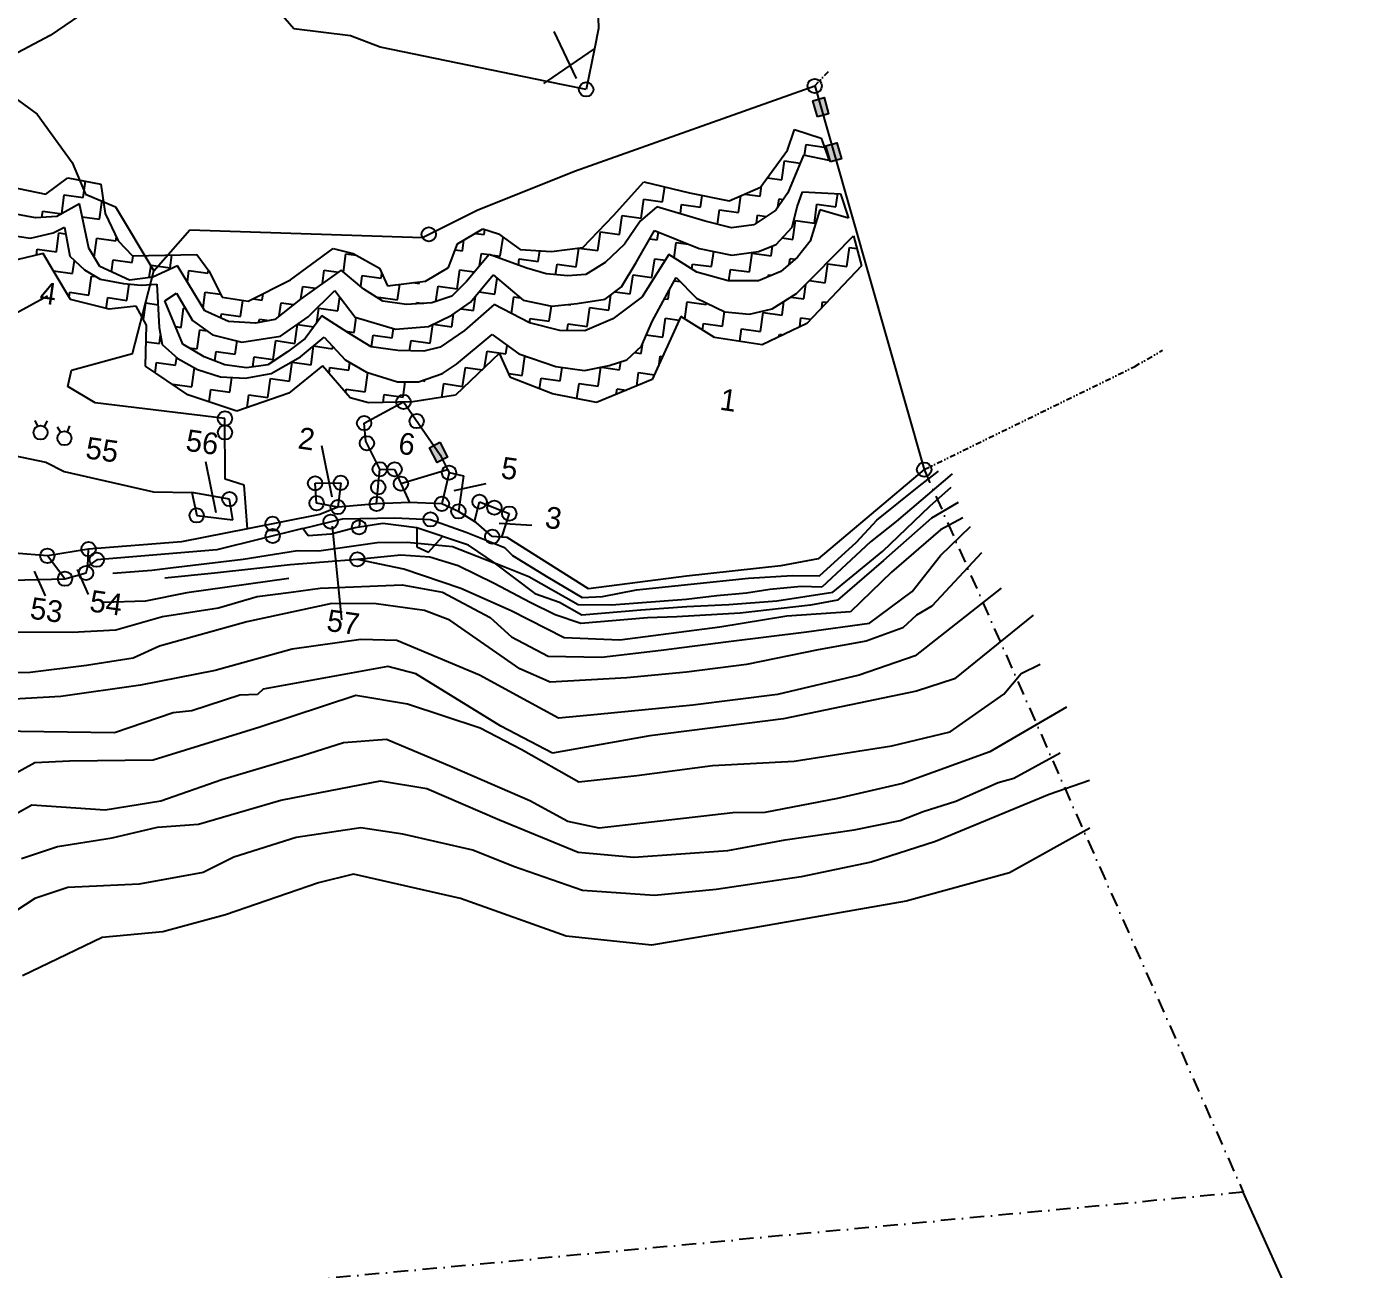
# Model space of a CAD drawing. Header units: metres. Extents: x 312279 to 315010, y 1911196 to 1914768.
# Drawn here: x 313641 to 314820, y 1912520 to 1913615 of the extents above; entities that cross this region are included whole.
import ezdxf

# ---------------------------------------------------------------- set-up
doc = ezdxf.new("R2010")
doc.units = ezdxf.units.M
doc.linetypes.add('DASHDOT', pattern=[25.4, 12.7, -6.35, 0, -6.35])
doc.linetypes.add('DIVIDE', pattern=[1.25, 0.5, -0.25, 0, -0.25, 0, -0.25])
for name, color, linetype in [('LINE_WATER', 4, 'Continuous'), ('OFF', 1, 'Continuous'), ('POLY_HATCH', 12, 'Continuous'), ('POLY_PARCEL', 6, 'Continuous'), ('POLY_WATER', 4, 'Continuous'), ('TEXT_PARCEL', 7, 'Continuous'), ('V_BOUND_LINE', 7, 'Continuous'), ('V_BOUND_STREAM_LINE', 7, 'DASHDOT'), ('V_DIVIDE_LINE', 7, 'DIVIDE')]:
    doc.layers.add(name, color=color, linetype=linetype)
doc.styles.add('TEXT_MAP', font='')
doc.styles.get('TEXT_MAP').set_extended_font_data('Kruti Dev 050')
doc.dimstyles.get("Standard").update_dxf_attribs({"dimtxt": 0.18, "dimasz": 0.18, "dimexe": 0.18, "dimexo": 0.0625, "dimgap": 0.09, "dimtad": 0, "dimtih": 1, "dimtoh": 1, "dimdec": 4, "dimzin": 0, "dimdsep": 46, "dimtxsty": 'Standard', "dimcen": 0.09, "dimadec": 0, "dimazin": 0, "dimtfac": 1, "dimtdec": 4, "dimtofl": 0, "dimtmove": 0, "dimatfit": 3, "dimfxl": 1, "dimtolj": 1, "dimtzin": 0, "dimarcsym": 0})

msp = doc.modelspace()

# ---------------------------------------------------------------- hatches: boundary and pattern name
for points in [[(314344.1, 1913552.5), (314334.2, 1913549.7), (314338.3, 1913535.5), (314348.1, 1913538.3)], [(314355.4, 1913512.8), (314345.6, 1913510), (314349.6, 1913495.8), (314359.5, 1913498.6)], [(314003.1, 1913230.9), (314012.2, 1913235.7), (314005.3, 1913248.8), (313996.2, 1913244)]]:
    msp.add_hatch(color=256).paths.add_polyline_path(points)

# ---------------------------------------------------------------- linework, layer by layer
for points in [[(314338.3, 1913535.5), (314334.2, 1913549.7), (314344.1, 1913552.5), (314348.1, 1913538.3)], [(314349.6, 1913495.8), (314345.6, 1913510), (314355.4, 1913512.8), (314359.5, 1913498.6)], [(314005.3, 1913248.8), (314012.2, 1913235.7), (314003.1, 1913230.9), (313996.2, 1913244)]]:
    msp.add_lwpolyline(points, close=True)
for points in [[(313648.5, 1913268.1), (313650.9, 1913263)], [(313659.4, 1913267.6), (313656.6, 1913262.7)], [(313679, 1913263.4), (313676.8, 1913258.1)], [(313668.1, 1913262.5), (313671.2, 1913257.7)]]:
    msp.add_lwpolyline(points)
for centre, radius in [((314134.4, 1913559.7), 6.33), ((314335.8, 1913562.8), 6.33), ((313995.7, 1913432.1), 6.33), ((313973.4, 1913284.4), 6.33), ((313816, 1913269.8), 6.33), ((313653.5, 1913257.4), 6.2), ((313816.1, 1913257.5), 6.33), ((313938.7, 1913265.7), 6.33), ((313985, 1913267.5), 6.33), ((313674.5, 1913252.4), 6.2), ((313941.1, 1913248), 6.33), ((313952.5, 1913225.1), 6.33), ((313965.5, 1913225), 6.33), ((314013.5, 1913222.1), 6.33), ((314432.3, 1913224.8), 6.33), ((313895.5, 1913212.7), 6.33), ((313918.1, 1913213.1), 6.33), ((313951.1, 1913209.2), 6.33), ((313971.1, 1913212.4), 6.33), ((313820, 1913198.8), 6.33), ((313896.8, 1913195.2), 6.33), ((313915.5, 1913191.7), 6.33), ((313949.7, 1913194.5), 6.33), ((314007.2, 1913194.6), 6.33), ((314021.8, 1913187.9), 6.33), ((314040.4, 1913196.5), 6.33), ((314053.5, 1913191.2), 6.33), ((314066.6, 1913186), 6.33), ((313791.1, 1913184.4), 6.33), ((313858, 1913177), 6.33), ((313909.1, 1913178.9), 6.33), ((313934.2, 1913173.9), 6.33), ((313997.2, 1913180.9), 6.33), ((313858.1, 1913166.3), 6.33), ((314051.6, 1913165.7), 6.33), ((313695.8, 1913154.7), 6.33), ((313659.5, 1913148.8), 6.33), ((313703, 1913145.3), 6.33), ((313932.8, 1913145.7), 6.33), ((313675, 1913128.6), 6.33), ((313693.6, 1913133.7), 6.33)]:
    msp.add_circle(centre, radius)
at = {"layer": 'LINE_WATER'}
for p, q in [((314457.1, 1913221.1), (314407.7, 1913179)), ((314428, 1913210.2), (314445, 1913223.5)), ((314390.6, 1913180.2), (314428, 1913210.2)), ((314437.4, 1913192.5), (314456, 1913209.3)), ((314395.9, 1913153), (314437.4, 1913192.5)), ((314462.3, 1913195.8), (314438.9, 1913182)), ((313884.8, 1913172.9), (313919.7, 1913181.5)), ((313919.7, 1913181.5), (313965.8, 1913182.2)), ((313965.8, 1913182.2), (313997.2, 1913180.9)), ((313997.2, 1913180.9), (314028.7, 1913169.6)), ((314372.7, 1913160.8), (314390.6, 1913180.2)), ((314438.9, 1913182), (314396.4, 1913144.8)), ((314466.3, 1913182.4), (314446.8, 1913171.6)), ((313884.8, 1913172.9), (313808.8, 1913154.2)), ((313930.9, 1913173.4), (313909.5, 1913167.8)), ((313955.3, 1913177.2), (313930.9, 1913173.4)), ((313985.2, 1913173.4), (313955.3, 1913177.2)), ((314030.7, 1913158.1), (313985.2, 1913173.4)), ((313985.2, 1913173.4), (313985.2, 1913156.6)), ((314028.7, 1913169.6), (314062.5, 1913156.2)), ((314407.7, 1913179), (314384.9, 1913161.1)), ((314446.8, 1913171.6), (314403.6, 1913134.4)), ((314446.8, 1913149), (314473, 1913174.5)), ((313909.5, 1913167.8), (313889.5, 1913166.4)), ((313898.9, 1913153.1), (313950.3, 1913160.6)), ((313950.3, 1913160.6), (313976.5, 1913160.8)), ((313976.5, 1913160.8), (314016.5, 1913156.9)), ((313985.2, 1913156.6), (313995.4, 1913152)), ((313995.4, 1913152), (314007.9, 1913165.7)), ((314016.5, 1913156.9), (314053.3, 1913142.7)), ((314054.4, 1913141.9), (314030.7, 1913158.1)), ((314340, 1913131.2), (314372.7, 1913160.8)), ((314384.9, 1913161.1), (314342.1, 1913121.3)), ((313703, 1913145.3), (313695.3, 1913139.6)), ((313763.1, 1913150.4), (313703, 1913145.3)), ((313808.8, 1913154.2), (313763.1, 1913150.4)), ((313768, 1913138.3), (313832.1, 1913145.8)), ((313832.1, 1913145.8), (313880.1, 1913153.4)), ((313932.8, 1913145.7), (313873.5, 1913140.9)), ((313880.1, 1913153.4), (313898.9, 1913153.1)), ((313970.9, 1913149.5), (313932.8, 1913145.7)), ((313973.7, 1913136.9), (313932.8, 1913145.7)), ((313996.7, 1913147.6), (313970.9, 1913149.5)), ((314021.7, 1913140.1), (313996.7, 1913147.6)), ((314062.5, 1913156.2), (314069.5, 1913149.1)), ((314069.5, 1913149.1), (314100.6, 1913130.1)), ((314351.8, 1913116.8), (314395.9, 1913153)), ((314396.4, 1913144.8), (314355.8, 1913109.6)), ((314421.6, 1913117.3), (314446.8, 1913149)), ((314482.7, 1913151.4), (314439.1, 1913104.4)), ((313717.3, 1913133.4), (313751.6, 1913136.1)), ((313751.6, 1913136.1), (313768, 1913138.3)), ((313806.8, 1913133.4), (313763, 1913129)), ((313873.5, 1913140.9), (313806.8, 1913133.4)), ((314024, 1913119.9), (313973.7, 1913136.9)), ((314053.2, 1913124.4), (314021.7, 1913140.1)), ((314053.3, 1913142.7), (314089.1, 1913115.7)), ((314083.8, 1913130.4), (314054.4, 1913141.9)), ((314403.6, 1913134.4), (314367.5, 1913099.3)), ((313872.2, 1913128.9), (313782.3, 1913116.3)), ((313899.9, 1913120.4), (313929.2, 1913121.5)), ((313929.2, 1913121.5), (313972.3, 1913123.1)), ((313972.3, 1913123.1), (314007.9, 1913116.7)), ((314084.9, 1913107.8), (314053.2, 1913124.4)), ((314127.4, 1913105.6), (314083.8, 1913130.4)), ((314100.6, 1913130.1), (314130.9, 1913112.1)), ((314178.8, 1913118.7), (314226.6, 1913123.8)), ((314226.6, 1913123.8), (314277.4, 1913129.1)), ((314277.4, 1913129.1), (314315.9, 1913131.4)), ((314323.8, 1913121.9), (314296.2, 1913119.1)), ((314315.9, 1913131.4), (314340, 1913131.2)), ((314342.1, 1913121.3), (314323.8, 1913121.9)), ((313782.3, 1913116.3), (313746.1, 1913108.8)), ((313810.3, 1913102.9), (313844.5, 1913113)), ((313844.5, 1913113), (313874.5, 1913116.9)), ((313874.5, 1913116.9), (313899.9, 1913120.4)), ((314007.9, 1913116.7), (314049.8, 1913094.5)), ((314068.4, 1913100.2), (314024, 1913119.9)), ((314089.1, 1913115.7), (314111, 1913108.1)), ((314130.9, 1913112.1), (314148.7, 1913113)), ((314148.7, 1913113), (314178.8, 1913118.7)), ((314222.5, 1913110.2), (314156.7, 1913105.2)), ((314249.6, 1913113.4), (314222.5, 1913110.2)), ((314275.7, 1913115.8), (314249.6, 1913113.4)), ((314296.2, 1913119.1), (314275.7, 1913115.8)), ((314302.5, 1913109.1), (314351.8, 1913116.8)), ((314355.8, 1913109.6), (314332, 1913105.2)), ((314384.1, 1913089.6), (314421.6, 1913117.3)), ((314500.3, 1913120.3), (314424.5, 1913060.8)), ((313746.1, 1913108.8), (313708.8, 1913107.6)), ((313761.1, 1913095.4), (313810.3, 1913102.9)), ((313910.2, 1913106.8), (313835.3, 1913090.6)), ((313949.3, 1913106.5), (313910.2, 1913106.8)), ((313991.8, 1913100.6), (313949.3, 1913106.5)), ((314014.1, 1913092), (313991.8, 1913100.6)), ((314114.9, 1913076.4), (314068.4, 1913100.2)), ((314107.2, 1913096.9), (314084.9, 1913107.8)), ((314111, 1913108.1), (314130.7, 1913096.9)), ((314156.7, 1913105.2), (314127.4, 1913105.6)), ((314130.7, 1913096.9), (314182.7, 1913101.1)), ((314182.7, 1913101.1), (314223.1, 1913104.1)), ((314270.2, 1913098.3), (314214.2, 1913095)), ((314223.1, 1913104.1), (314260.2, 1913106)), ((314260.2, 1913106), (314302.5, 1913109.1)), ((314332, 1913105.2), (314270.2, 1913098.3)), ((314367.5, 1913099.3), (314311.2, 1913095.7)), ((314439.1, 1913104.4), (314425.6, 1913096.5)), ((313719.7, 1913083.7), (313761.1, 1913095.4)), ((313835.3, 1913090.6), (313758.2, 1913069.1)), ((314075.9, 1913049.2), (314014.1, 1913092)), ((314049.8, 1913094.5), (314068.5, 1913077.5)), ((314129.6, 1913089.2), (314107.2, 1913096.9)), ((314188.4, 1913094.3), (314129.6, 1913089.2)), ((314252.1, 1913085.8), (314164.1, 1913074.4)), ((314214.2, 1913095), (314188.4, 1913094.3)), ((314311.2, 1913095.7), (314252.1, 1913085.8)), ((314328.7, 1913081.8), (314384.1, 1913089.6)), ((314425.6, 1913096.5), (314413.6, 1913085.4)), ((314528.4, 1913096.4), (314459, 1913040.5)), ((313612.6, 1913081.8), (313681.3, 1913081.4)), ((313681.3, 1913081.4), (313719.7, 1913083.7)), ((313935.9, 1913075.1), (313875.4, 1913066.6)), ((313967.5, 1913074.3), (313935.9, 1913075.1)), ((314040.5, 1913043.6), (313967.5, 1913074.3)), ((314068.5, 1913077.5), (314101, 1913060.5)), ((314164.1, 1913074.4), (314114.9, 1913076.4)), ((314259.8, 1913073.3), (314328.7, 1913081.8)), ((314413.6, 1913085.4), (314381.3, 1913073.5)), ((313758.2, 1913069.1), (313735, 1913058.7)), ((313875.4, 1913066.6), (313807.3, 1913047.8)), ((314147.8, 1913059.4), (314200.4, 1913065.8)), ((314200.4, 1913065.8), (314259.8, 1913073.3)), ((314339, 1913066), (314275.8, 1913052.9)), ((314381.3, 1913073.5), (314339, 1913066)), ((313694, 1913052.2), (313644.2, 1913046.1)), ((313735, 1913058.7), (313694, 1913052.2)), ((313959.7, 1913051.2), (313849.8, 1913031.2)), ((313984.3, 1913044.7), (313959.7, 1913051.2)), ((314101, 1913060.5), (314147.8, 1913059.4)), ((314275.8, 1913052.9), (314222.7, 1913046.4)), ((314424.5, 1913060.8), (314374.9, 1913043.6)), ((314517.8, 1913045), (314534.5, 1913053.4)), ((313644.2, 1913046.1), (313615, 1913045.6)), ((313807.3, 1913047.8), (313741.7, 1913034.9)), ((314059.1, 1912998.6), (313984.3, 1913044.7)), ((314083, 1913020.5), (314040.5, 1913043.6)), ((314102.8, 1913037.6), (314075.9, 1913049.2)), ((314170.3, 1913041.2), (314102.8, 1913037.6)), ((314222.7, 1913046.4), (314170.3, 1913041.2)), ((314374.9, 1913043.6), (314303.1, 1913026.5)), ((314459, 1913040.5), (314425.5, 1913029.5)), ((314502.6, 1913026.9), (314517.8, 1913045)), ((313741.7, 1913034.9), (313671.4, 1913024.8)), ((313849.8, 1913031.2), (313844.6, 1913026.5)), ((314425.5, 1913029.5), (314308.3, 1913005.2)), ((314455.3, 1912993.8), (314502.6, 1913026.9)), ((313671.4, 1913024.8), (313596.4, 1913020.5)), ((313829, 1913026.1), (313786.7, 1913012.2)), ((313844.6, 1913026.5), (313829, 1913026.1)), ((313846.8, 1912998.1), (313931.5, 1913025.9)), ((313931.5, 1913025.9), (313977, 1913018.3)), ((313977, 1913018.3), (314041, 1912997.1)), ((314109.9, 1913005.7), (314083, 1913020.5)), ((314228.4, 1913017.1), (314144.4, 1913009)), ((314303.1, 1913026.5), (314228.4, 1913017.1)), ((314557.7, 1913015.5), (314490.1, 1912976)), ((313770.5, 1913010.5), (313718.6, 1912992.8)), ((313786.7, 1913012.2), (313770.5, 1913010.5)), ((314144.4, 1913009), (314109.9, 1913005.7)), ((314308.3, 1913005.2), (314190.5, 1912990.1)), ((313718.6, 1912992.8), (313614.6, 1912994.3)), ((313752.8, 1912969.1), (313846.8, 1912998.1)), ((314041, 1912997.1), (314077.2, 1912978.5)), ((314104.6, 1912974.8), (314059.1, 1912998.6)), ((314403.7, 1912981.3), (314455.3, 1912993.8)), ((313920.5, 1912984), (313884.3, 1912972.7)), ((313958.4, 1912987), (313920.5, 1912984)), ((314016.2, 1912962.5), (313958.4, 1912987)), ((314190.5, 1912990.1), (314104.6, 1912974.8)), ((314317.6, 1912968), (314403.7, 1912981.3)), ((313648.4, 1912966.7), (313679, 1912968.3)), ((313679, 1912968.3), (313752.8, 1912969.1)), ((313884.3, 1912972.7), (313813.4, 1912951.5)), ((314077.2, 1912978.5), (314127.8, 1912949.7)), ((314245.7, 1912964), (314317.6, 1912968)), ((314490.1, 1912976), (314413.2, 1912948.2)), ((314511.2, 1912953), (314552.2, 1912975.1)), ((313620.7, 1912951.3), (313648.4, 1912966.7)), ((314084.8, 1912933), (314016.2, 1912962.5)), ((314178.9, 1912955.1), (314245.7, 1912964)), ((313813.4, 1912951.5), (313759.4, 1912932.6)), ((313900, 1912940.2), (313953.2, 1912950.6)), ((313953.2, 1912950.6), (313994, 1912943.7)), ((314127.8, 1912949.7), (314178.9, 1912955.1)), ((314413.2, 1912948.2), (314355.8, 1912935.1)), ((314460.1, 1912932.6), (314497.5, 1912949)), ((314497.5, 1912949), (314511.2, 1912953)), ((314578.1, 1912950.7), (314542.5, 1912938.6)), ((313759.4, 1912932.6), (313710.4, 1912924.6)), ((313792.6, 1912912.5), (313865.4, 1912933.4)), ((313865.4, 1912933.4), (313900, 1912940.2)), ((313994, 1912943.7), (314058.1, 1912916.3)), ((314118.2, 1912914.7), (314084.8, 1912933)), ((314355.8, 1912935.1), (314291.8, 1912922.5)), ((314542.5, 1912938.6), (314442.2, 1912897)), ((313645.9, 1912929.1), (313607.3, 1912907.6)), ((313710.4, 1912924.6), (313645.9, 1912929.1)), ((314263.8, 1912922.3), (314145.8, 1912908.7)), ((314291.8, 1912922.5), (314263.8, 1912922.3)), ((314411, 1912915.7), (314431.4, 1912923.5)), ((314431.4, 1912923.5), (314460.1, 1912932.6)), ((313716.5, 1912900.3), (313756.7, 1912909.7)), ((313756.7, 1912909.7), (313792.6, 1912912.5)), ((313935.7, 1912909), (313878.9, 1912900.6)), ((313972.8, 1912903.5), (313935.7, 1912909)), ((314058.1, 1912916.3), (314127.3, 1912887.7)), ((314145.8, 1912908.7), (314118.2, 1912914.7)), ((314370.5, 1912907.3), (314411, 1912915.7)), ((313668.4, 1912892.6), (313716.5, 1912900.3)), ((313878.9, 1912900.6), (313823.8, 1912883.3)), ((314034.5, 1912889.4), (313972.8, 1912903.5)), ((314259.2, 1912889.2), (314309.8, 1912898.5)), ((314309.8, 1912898.5), (314370.5, 1912907.3)), ((313636.6, 1912882.1), (313668.4, 1912892.6)), ((314070.4, 1912875), (314034.5, 1912889.4)), ((314127.3, 1912887.7), (314176.5, 1912883.4)), ((314176.5, 1912883.4), (314259.2, 1912889.2)), ((314442.2, 1912897), (314385.6, 1912879)), ((313823.8, 1912883.3), (313796.8, 1912869.7)), ((314131.1, 1912853.8), (314070.4, 1912875)), ((314385.6, 1912879), (314323.9, 1912866)), ((313796.8, 1912869.7), (313740.3, 1912859.4)), ((314323.9, 1912866), (314249.1, 1912854.9)), ((313677.6, 1912856.5), (313648.4, 1912847)), ((313740.3, 1912859.4), (313677.6, 1912856.5)), ((314194.7, 1912849.4), (314131.1, 1912853.8)), ((314249.1, 1912854.9), (314194.7, 1912849.4)), ((313648.4, 1912847), (313586.1, 1912806))]:
    msp.add_line(p, q, dxfattribs=at)
at = {"layer": 'OFF'}
msp.add_line((314820.2, 1912351.8), (314713.6, 1912588.1), dxfattribs=at)
at = {"layer": 'POLY_HATCH'}
for p, q in [((314311.9, 1913506.3), (314318, 1913524.3)), ((314318, 1913524.3), (314341.5, 1913516.8)), ((314341.5, 1913516.8), (314348.5, 1913497.2)), ((314288.1, 1913473.6), (314311.9, 1913506.3)), ((314326, 1913501.8), (314312.1, 1913468.6)), ((314348.5, 1913497.2), (314326, 1913501.8)), ((313658.2, 1913467.6), (313677.5, 1913481.9)), ((313677.5, 1913481.9), (313706.6, 1913476.4)), ((313706.6, 1913476.4), (313710.3, 1913450.5)), ((314158.4, 1913448.8), (314185.2, 1913478.3)), ((314185.2, 1913478.3), (314225.5, 1913468.7)), ((313625.6, 1913474.2), (313658.2, 1913467.6)), ((314225.5, 1913468.7), (314260.3, 1913461.5)), ((314260.3, 1913461.5), (314288.1, 1913473.6)), ((314312.1, 1913468.6), (314301.7, 1913453.5)), ((314320.4, 1913456.4), (314325, 1913469.6)), ((314325, 1913469.6), (314358.5, 1913467.8)), ((314358.5, 1913467.8), (314365.7, 1913446.3)), ((313687.7, 1913458.8), (313667.7, 1913447.8)), ((313696.1, 1913419.8), (313687.7, 1913458.8)), ((314196.8, 1913456.3), (314182.1, 1913443.6)), ((314239.4, 1913443.8), (314196.8, 1913456.3)), ((314301.7, 1913453.5), (314282.3, 1913440.5)), ((314316, 1913438.5), (314320.4, 1913456.4)), ((314340.3, 1913453.6), (314331.8, 1913426.1)), ((314365.7, 1913446.3), (314340.3, 1913453.6)), ((313649.1, 1913446.7), (313628.4, 1913450.5)), ((313667.7, 1913447.8), (313649.1, 1913446.7)), ((313710.3, 1913450.5), (313722, 1913426.2)), ((314131.4, 1913420.6), (314158.4, 1913448.8)), ((314182.1, 1913443.6), (314168.2, 1913423.4)), ((314262.6, 1913437.8), (314239.4, 1913443.8)), ((314282.3, 1913440.5), (314262.6, 1913437.8)), ((313624.7, 1913431.6), (313644.6, 1913428.8)), ((313644.6, 1913428.8), (313664.6, 1913433.4)), ((313664.6, 1913433.4), (313674.6, 1913438.4)), ((313674.6, 1913438.4), (313679.3, 1913412.9)), ((314021.1, 1913423.8), (314043.4, 1913436.8)), ((314043.4, 1913436.8), (314057, 1913432.5)), ((314057, 1913432.5), (314076.2, 1913418.7)), ((314178.6, 1913407.1), (314194.6, 1913435.3)), ((314194.6, 1913435.3), (314234, 1913419.6)), ((314301.8, 1913423), (314316, 1913438.5)), ((314335.9, 1913396), (314370, 1913430.7)), ((314370, 1913430.7), (314377.1, 1913404.4)), ((313705.8, 1913403.6), (313696.1, 1913419.8)), ((313722, 1913426.2), (313734.4, 1913413.1)), ((313873.7, 1913392), (313911.5, 1913419.6)), ((313911.5, 1913419.6), (313929.1, 1913415.1)), ((314013, 1913402.7), (314021.1, 1913423.8)), ((314076.2, 1913418.7), (314103.9, 1913416.9)), ((314103.9, 1913416.9), (314131.4, 1913420.6)), ((314168.2, 1913423.4), (314151.2, 1913407.3)), ((314234, 1913419.6), (314262.7, 1913413.7)), ((314262.7, 1913413.7), (314286.2, 1913416.9)), ((314286.2, 1913416.9), (314301.8, 1913423)), ((314331.8, 1913426.1), (314320.6, 1913412)), ((313655.9, 1913415.1), (313617.7, 1913406.1)), ((313664.7, 1913400.1), (313655.9, 1913415.1)), ((313679.3, 1913412.9), (313692.3, 1913400.9)), ((313734.4, 1913413.1), (313791.3, 1913414.2)), ((313774.2, 1913404.2), (313752.5, 1913394.3)), ((313798.2, 1913364.8), (313774.2, 1913404.2)), ((313791.3, 1913414.2), (313801.9, 1913399.8)), ((313929.1, 1913415.1), (313952.2, 1913402.3)), ((314048.8, 1913414.4), (314028.8, 1913390.4)), ((314082.1, 1913402.3), (314048.8, 1913414.4)), ((314151.2, 1913407.3), (314134, 1913396.8)), ((314165.5, 1913385.9), (314178.6, 1913407.1)), ((314207.3, 1913414.2), (314183.6, 1913376.9)), ((314231.9, 1913398.7), (314207.3, 1913414.2)), ((314320.6, 1913412), (314305.9, 1913399.3)), ((314377.1, 1913404.4), (314328.8, 1913353.5)), ((313680, 1913374.6), (313664.7, 1913400.1)), ((313692.3, 1913400.9), (313705.9, 1913392.5)), ((313731.8, 1913391.7), (313705.8, 1913403.6)), ((313705.9, 1913392.5), (313726.6, 1913388.7)), ((313752.5, 1913394.3), (313731.8, 1913391.7)), ((313801.9, 1913399.8), (313813.5, 1913376.8)), ((313918.5, 1913400.4), (313882.7, 1913375)), ((313938.3, 1913383.8), (313918.5, 1913400.4)), ((313952.2, 1913402.3), (313959.2, 1913386.8)), ((313992.7, 1913390.7), (314013, 1913402.7)), ((314032.5, 1913372.3), (314052.5, 1913396.3)), ((314052.5, 1913396.3), (314078.9, 1913374.1)), ((314099, 1913397.2), (314082.1, 1913402.3)), ((314118.1, 1913395.4), (314099, 1913397.2)), ((314134, 1913396.8), (314118.1, 1913395.4)), ((314206.2, 1913380.2), (314213.7, 1913393.9)), ((314213.7, 1913393.9), (314231.5, 1913375.7)), ((314259.5, 1913391.1), (314231.9, 1913398.7)), ((314305.9, 1913399.3), (314286.2, 1913391)), ((314319.8, 1913379.9), (314335.9, 1913396)), ((313726.6, 1913388.7), (313742.1, 1913387.4)), ((313742.1, 1913387.4), (313756.1, 1913388.2)), ((313756.1, 1913388.2), (313758.1, 1913350.1)), ((313836.5, 1913373.1), (313873.7, 1913392)), ((313889.4, 1913359.3), (313913, 1913382.7)), ((313913, 1913382.7), (313930.9, 1913359)), ((313955.2, 1913373.1), (313938.3, 1913383.8)), ((313959.2, 1913386.8), (313992.7, 1913390.7)), ((314028.8, 1913390.4), (314015.9, 1913377.5)), ((314151, 1913375), (314165.5, 1913385.9)), ((314286.2, 1913391), (314259.5, 1913391.1)), ((313714, 1913366.2), (313680, 1913374.6)), ((313763.1, 1913373.4), (313773.3, 1913380.3)), ((313778.9, 1913335.2), (313763.1, 1913373.4)), ((313773.3, 1913380.3), (313787.4, 1913356.1)), ((313813.5, 1913376.8), (313836.5, 1913373.1)), ((313882.7, 1913375), (313859.9, 1913357)), ((313976.1, 1913370.2), (313955.2, 1913373.1)), ((313998.4, 1913371.6), (313976.1, 1913370.2)), ((314015.9, 1913377.5), (313998.4, 1913371.6)), ((314016.1, 1913360.8), (314032.5, 1913372.3)), ((314053.4, 1913370.3), (314027.1, 1913347.3)), ((314084.4, 1913354), (314053.4, 1913370.3)), ((314078.9, 1913374.1), (314104, 1913368.7)), ((314104, 1913368.7), (314126.5, 1913371.1)), ((314126.5, 1913371.1), (314151, 1913375)), ((314183.6, 1913376.9), (314157.8, 1913357.5)), ((314192.6, 1913355.3), (314206.2, 1913380.2)), ((314231.5, 1913375.7), (314256.6, 1913363.8)), ((314298.4, 1913366.3), (314319.8, 1913379.9)), ((313737.7, 1913368.7), (313714, 1913366.2)), ((313746.9, 1913352), (313737.7, 1913368.7)), ((313819, 1913355.4), (313798.2, 1913364.8)), ((313859.9, 1913357), (313842.8, 1913353.9)), ((313864.9, 1913342.4), (313889.4, 1913359.3)), ((313901.5, 1913360.3), (313886.7, 1913340.3)), ((313925.2, 1913345), (313901.5, 1913360.3)), ((313930.9, 1913359), (313966.3, 1913348.4)), ((313995.3, 1913350.8), (314016.1, 1913360.8)), ((314157.8, 1913357.5), (314133.3, 1913347.1)), ((314217.7, 1913359.6), (314192.7, 1913304.3)), ((314247.4, 1913341.1), (314217.7, 1913359.6)), ((314256.6, 1913363.8), (314278.4, 1913361.7)), ((314278.4, 1913361.7), (314298.4, 1913366.3)), ((313746, 1913315.8), (313746.9, 1913352)), ((313758.1, 1913350.1), (313760.6, 1913335)), ((313787.4, 1913356.1), (313805, 1913343.5)), ((313842.8, 1913353.9), (313819, 1913355.4)), ((313966.3, 1913348.4), (313995.3, 1913350.8)), ((314027.1, 1913347.3), (314005.7, 1913332.7)), ((314111.1, 1913347.4), (314084.4, 1913354)), ((314133.3, 1913347.1), (314111.1, 1913347.4)), ((314183.1, 1913333.6), (314192.6, 1913355.3)), ((314328.8, 1913353.5), (314289.6, 1913334.8)), ((313760.6, 1913335), (313774.6, 1913322.8)), ((313797.7, 1913324.2), (313778.9, 1913335.2)), ((313805, 1913343.5), (313830.9, 1913337.1)), ((313830.9, 1913337.1), (313864.9, 1913342.4)), ((313886.7, 1913340.3), (313871.2, 1913328.6)), ((313882.6, 1913324.2), (313903.5, 1913341.6)), ((313903.5, 1913341.6), (313921.9, 1913321.5)), ((313944.8, 1913333), (313925.2, 1913345)), ((314020.2, 1913317.8), (314051.6, 1913343.8)), ((314051.6, 1913343.8), (314075, 1913326.7)), ((314170.3, 1913321.6), (314183.1, 1913333.6)), ((314289.6, 1913334.8), (314247.4, 1913341.1)), ((313774.6, 1913322.8), (313791.7, 1913313.1)), ((313816, 1913317), (313797.7, 1913324.2)), ((313871.2, 1913328.6), (313853.9, 1913317.2)), ((313856.7, 1913309.4), (313882.6, 1913324.2)), ((313968.3, 1913329.7), (313944.8, 1913333)), ((313991.3, 1913329.2), (313968.3, 1913329.7)), ((314005.7, 1913332.7), (313991.3, 1913329.2)), ((314058.1, 1913327.3), (314019.3, 1913290.3)), ((314067.7, 1913305.9), (314058.1, 1913327.3)), ((314075, 1913326.7), (314107.6, 1913315.6)), ((313783.3, 1913290.6), (313746, 1913315.8)), ((313791.7, 1913313.1), (313812, 1913306.5)), ((313835.1, 1913314.3), (313816, 1913317)), ((313853.9, 1913317.2), (313835.1, 1913314.3)), ((313902, 1913316.3), (313872.4, 1913292.1)), ((313926.4, 1913287.9), (313902, 1913316.3)), ((313921.9, 1913321.5), (313940.7, 1913310.5)), ((313940.7, 1913310.5), (313968.1, 1913302)), ((314007.9, 1913309.4), (314020.2, 1913317.8)), ((314107.6, 1913315.6), (314132.9, 1913312.1)), ((314132.9, 1913312.1), (314154.8, 1913316.4)), ((314154.8, 1913316.4), (314170.3, 1913321.6)), ((313812, 1913306.5), (313834, 1913305.3)), ((313834, 1913305.3), (313856.7, 1913309.4)), ((313968.1, 1913302), (313986.6, 1913302.2)), ((313986.6, 1913302.2), (314007.9, 1913309.4)), ((314104.8, 1913291.4), (314067.7, 1913305.9)), ((314192.7, 1913304.3), (314143.4, 1913284)), ((313826.6, 1913276.4), (313783.3, 1913290.6)), ((313872.4, 1913292.1), (313826.6, 1913276.4)), ((313942.4, 1913283.7), (313926.4, 1913287.9)), ((314019.3, 1913290.3), (313981.7, 1913284.6)), ((314143.4, 1913284), (314104.8, 1913291.4)), ((313981.7, 1913284.6), (313942.4, 1913283.7))]:
    msp.add_line(p, q, dxfattribs=at)
at = {"layer": 'POLY_HATCH', "linetype": 'Continuous'}
for p, q in [((314326.9, 1913501.6), (314328.2, 1913511.1)), ((314328.2, 1913511.1), (314344.3, 1913508.8)), ((314306.8, 1913480), (314309.1, 1913496.8)), ((314309.1, 1913496.8), (314323.1, 1913494.8)), ((313691.1, 1913464.5), (313693.2, 1913479)), ((314287.7, 1913465.7), (314289, 1913474.9)), ((314294.1, 1913481.8), (314306.8, 1913480)), ((313672.1, 1913450.2), (313674.4, 1913466.9)), ((313674.4, 1913466.9), (313691.1, 1913464.5)), ((314182.8, 1913446.4), (314185.1, 1913463.1)), ((314185.1, 1913463.1), (314201.8, 1913460.7)), ((314201.8, 1913460.7), (314203.7, 1913473.9)), ((314235.2, 1913456), (314236.7, 1913466.4)), ((314268.7, 1913451.3), (314270.7, 1913466)), ((314274.3, 1913467.6), (314287.7, 1913465.7)), ((314303.4, 1913456), (314304.4, 1913463.3)), ((314304.4, 1913463.3), (314308.1, 1913462.8)), ((314354.5, 1913456.3), (314356.2, 1913468)), ((313654.6, 1913447), (313655.4, 1913452.5)), ((313655.4, 1913452.5), (313672.1, 1913450.2)), ((313705.5, 1913445.5), (313707.8, 1913462.2)), ((313707.8, 1913462.2), (313708.6, 1913462.1)), ((314217.4, 1913450.3), (314218.5, 1913458.4)), ((314218.5, 1913458.4), (314235.2, 1913456)), ((314250.2, 1913441), (314251.9, 1913453.7)), ((314251.9, 1913453.7), (314268.7, 1913451.3)), ((314335.5, 1913441.9), (314337.8, 1913458.6)), ((314337.8, 1913458.6), (314354.5, 1913456.3)), ((313690.1, 1913447.6), (313705.5, 1913445.5)), ((314163.7, 1913432), (314166, 1913448.7)), ((314166, 1913448.7), (314182.8, 1913446.4)), ((314284.4, 1913441.9), (314285.4, 1913449)), ((314285.4, 1913449), (314293.3, 1913447.9)), ((314316.4, 1913427.6), (314318.8, 1913444.3)), ((314318.8, 1913444.3), (314335.5, 1913441.9)), ((313667.4, 1913416.7), (313669.7, 1913433.5)), ((313669.7, 1913433.5), (313675.6, 1913432.6)), ((313700.8, 1913412), (313703.1, 1913428.7)), ((313703.1, 1913428.7), (313719.8, 1913426.4)), ((313719.8, 1913426.4), (313720.3, 1913429.7)), ((314036.7, 1913432.9), (314044.4, 1913431.8)), ((314044.4, 1913431.8), (314045, 1913436.3)), ((314058.7, 1913412.7), (314061.1, 1913429.4)), ((314061.1, 1913429.4), (314061.3, 1913429.4)), ((314144.6, 1913417.7), (314147, 1913434.4)), ((314147, 1913434.4), (314163.7, 1913432)), ((314190.6, 1913428.2), (314197.1, 1913427.3)), ((314197.1, 1913427.3), (314198, 1913434)), ((314307.2, 1913428.9), (314316.4, 1913427.6)), ((313649.9, 1913413.7), (313650.6, 1913419.1)), ((313650.6, 1913419.1), (313667.4, 1913416.7)), ((314019, 1913418.3), (314025.3, 1913417.4)), ((314025.3, 1913417.4), (314026.7, 1913427)), ((314092.1, 1913408), (314093.5, 1913417.6)), ((314125.6, 1913403.3), (314127.9, 1913420)), ((314127.9, 1913420), (314144.6, 1913417.7)), ((314211.9, 1913411.3), (314213.8, 1913425)), ((314213.8, 1913425), (314224.2, 1913423.5)), ((314244.9, 1913403.6), (314246.8, 1913417)), ((314297.4, 1913413.2), (314298.6, 1913421.7)), ((314364.2, 1913403.8), (314366.6, 1913420.5)), ((314366.6, 1913420.5), (314373, 1913419.6)), ((313681.7, 1913397.7), (313683.3, 1913409.1)), ((313700.7, 1913412), (313700.8, 1913412)), ((313716, 1913398.9), (313717.5, 1913409.7)), ((313717.5, 1913409.7), (313734.2, 1913407.3)), ((313734.2, 1913407.3), (313735, 1913413.1)), ((313749.3, 1913393.9), (313750.9, 1913405)), ((313750.9, 1913405), (313767.6, 1913402.6)), ((313767.6, 1913402.6), (313769.2, 1913413.8)), ((313920.4, 1913398.8), (313922.7, 1913414.9)), ((313922.7, 1913414.9), (313931.9, 1913413.6)), ((314040.5, 1913404.5), (314042, 1913415.1)), ((314042, 1913415.1), (314048.6, 1913414.2)), ((314049.9, 1913414), (314058.7, 1913412.7)), ((314074.7, 1913405), (314075.4, 1913410.4)), ((314075.4, 1913410.4), (314092.1, 1913408)), ((314107.5, 1913396.4), (314108.9, 1913405.7)), ((314108.9, 1913405.7), (314125.6, 1913403.3)), ((314192.4, 1913393.9), (314194.8, 1913410.6)), ((314194.8, 1913410.6), (314204.2, 1913409.3)), ((314227.5, 1913401.4), (314228.2, 1913405.9)), ((314228.2, 1913405.9), (314244.9, 1913403.6)), ((314278.3, 1913398.9), (314280.7, 1913415.6)), ((314280.7, 1913415.6), (314297.4, 1913413.2)), ((314313.4, 1913405.8), (314314.1, 1913410.9)), ((314314.1, 1913410.9), (314318.5, 1913410.2)), ((314345.1, 1913389.4), (314347.5, 1913406.1)), ((314347.5, 1913406.1), (314364.2, 1913403.8)), ((313665, 1913400), (313681.7, 1913397.7)), ((313665, 1913399.7), (313665, 1913400)), ((313696.1, 1913378.6), (313698.4, 1913395.3)), ((313698.4, 1913395.3), (313702.2, 1913394.8)), ((313782.9, 1913389.9), (313784.3, 1913400.3)), ((313784.3, 1913400.3), (313801, 1913397.9)), ((313801, 1913397.9), (313801.4, 1913400.5)), ((313902, 1913388.7), (313903.6, 1913400.5)), ((313903.6, 1913400.5), (313916.1, 1913398.8)), ((313935.7, 1913386), (313937.1, 1913395.8)), ((313937.1, 1913395.8), (313953.8, 1913393.4)), ((313953.8, 1913393.4), (313954.3, 1913397.6)), ((314020.6, 1913384), (314023, 1913400.7)), ((314023, 1913400.7), (314035.8, 1913398.9)), ((314054, 1913379.3), (314056, 1913393.3)), ((314173.3, 1913379.6), (314175.7, 1913396.3)), ((314175.7, 1913396.3), (314192.4, 1913393.9)), ((314260.2, 1913391.1), (314261.6, 1913401.2)), ((314261.6, 1913401.2), (314278.3, 1913398.9)), ((314294.7, 1913394.6), (314295, 1913396.5)), ((314295, 1913396.5), (314298.1, 1913396.1)), ((313678.7, 1913376.7), (313679.4, 1913381)), ((313679.4, 1913381), (313696.1, 1913378.6)), ((313729.5, 1913373.9), (313731.5, 1913388.3)), ((313796.7, 1913367.2), (313798.7, 1913381.2)), ((313798.7, 1913381.2), (313812.2, 1913379.3)), ((313867, 1913388.6), (313867.9, 1913388.5)), ((313867.9, 1913388.5), (313867.9, 1913389.1)), ((313883, 1913375.3), (313884.6, 1913386.1)), ((313884.6, 1913386.1), (313896.1, 1913384.5)), ((313968.1, 1913374.4), (313970.1, 1913388.1)), ((313982, 1913389.5), (313987.2, 1913388.7)), ((313987.2, 1913388.7), (313987.4, 1913390.1)), ((314002, 1913372.8), (314003.9, 1913386.4)), ((314003.9, 1913386.4), (314020.6, 1913384)), ((314040, 1913381.3), (314054, 1913379.3)), ((314159.6, 1913381.5), (314173.3, 1913379.6)), ((314206.8, 1913374.8), (314207.9, 1913383.3)), ((314212.2, 1913391.1), (314217.1, 1913390.4)), ((314326.1, 1913375.1), (314327.9, 1913388)), ((314331.2, 1913391.4), (314345.1, 1913389.4)), ((313711.4, 1913366.8), (313712.8, 1913376.3)), ((313712.8, 1913376.3), (313729.5, 1913373.9)), ((313744.1, 1913357), (313746.2, 1913371.6)), ((313746.2, 1913371.6), (313757.1, 1913370)), ((313763.4, 1913372.6), (313763.5, 1913373.7)), ((313829.7, 1913359.8), (313831.7, 1913373.9)), ((313840.8, 1913375.3), (313848.8, 1913374.1)), ((313848.8, 1913374.1), (313849.6, 1913379.7)), ((313863.9, 1913360.2), (313865.5, 1913371.8)), ((313865.5, 1913371.8), (313876.6, 1913370.2)), ((313915.6, 1913364.7), (313917.4, 1913376.9)), ((313951.3, 1913375.6), (313951.4, 1913376.7)), ((313951.4, 1913376.7), (313968.1, 1913374.4)), ((313984.6, 1913370.7), (313984.8, 1913372)), ((313984.8, 1913372), (313991, 1913371.2)), ((314035, 1913365), (314036.7, 1913377.4)), ((314068.7, 1913362.3), (314070.7, 1913377)), ((314070.7, 1913377), (314076.5, 1913376.2)), ((314101.8, 1913355.6), (314103.7, 1913368.8)), ((314118.4, 1913370.2), (314120.9, 1913369.9)), ((314120.9, 1913369.9), (314120.9, 1913370.5)), ((314154.3, 1913365.2), (314156.2, 1913378.9)), ((314203.6, 1913375.3), (314206.8, 1913374.8)), ((314221.3, 1913357.3), (314223.5, 1913372.5)), ((314223.5, 1913372.5), (314240.2, 1913370.1)), ((314240.2, 1913370.1), (314240.4, 1913371.5)), ((314307, 1913360.7), (314308.7, 1913372.8)), ((314314.8, 1913376.7), (314326.1, 1913375.1)), ((314342, 1913367.4), (314342.8, 1913372.7)), ((314342.8, 1913372.7), (314346.6, 1913372.2)), ((313777.3, 1913350.1), (313779.6, 1913366.9)), ((313779.6, 1913366.9), (313781.2, 1913366.6)), ((313812.5, 1913358.3), (313813, 1913362.1)), ((313813, 1913362.1), (313829.7, 1913359.8)), ((313846, 1913354.5), (313846.4, 1913357.4)), ((313846.4, 1913357.4), (313855.3, 1913356.2)), ((313897.1, 1913354.4), (313898.9, 1913367.1)), ((313898.9, 1913367.1), (313915.6, 1913364.7)), ((313930, 1913345.7), (313931.8, 1913358.7)), ((314015.9, 1913350.6), (314017.5, 1913361.8)), ((314024.2, 1913366.5), (314035, 1913365)), ((314084.5, 1913353.9), (314085.1, 1913357.9)), ((314085.1, 1913357.9), (314101.8, 1913355.6)), ((314135.2, 1913350.8), (314137.6, 1913367.6)), ((314137.6, 1913367.6), (314154.3, 1913365.2)), ((314202, 1913341.4), (314204.4, 1913358.1)), ((314204.4, 1913358.1), (314216.3, 1913356.5)), ((314254.5, 1913351.1), (314256.3, 1913364)), ((314287.9, 1913346.4), (314290.3, 1913363.1)), ((314290.3, 1913363.1), (314307, 1913360.7)), ((314322.6, 1913350.5), (314323.7, 1913358.4)), ((314323.7, 1913358.4), (314332.3, 1913357.2)), ((313772.4, 1913350.8), (313777.3, 1913350.1)), ((313791.6, 1913331.1), (313794, 1913347.8)), ((313794, 1913347.8), (313800.2, 1913346.9)), ((313877.5, 1913336), (313879.9, 1913352.7)), ((313879.9, 1913352.7), (313894.4, 1913350.7)), ((313922.6, 1913346.7), (313930, 1913345.7)), ((313963.4, 1913341), (313964.5, 1913349)), ((313996.8, 1913336.3), (313999.1, 1913352.7)), ((313999.6, 1913352.9), (314015.9, 1913350.6)), ((314117.7, 1913347.3), (314118.5, 1913353.2)), ((314118.5, 1913353.2), (314135.2, 1913350.8)), ((314237, 1913347.6), (314237.8, 1913353.4)), ((314237.8, 1913353.4), (314254.5, 1913351.1)), ((314269.7, 1913337.8), (314271.2, 1913348.7)), ((314271.2, 1913348.7), (314287.9, 1913346.4)), ((313746.5, 1913337.4), (313758.2, 1913335.8)), ((313758.2, 1913335.8), (313759.2, 1913343.3)), ((313825, 1913326.4), (313826.7, 1913338.1)), ((313858.4, 1913321.7), (313860.8, 1913338.4)), ((313860.8, 1913338.4), (313877.5, 1913336)), ((313891.9, 1913317), (313894.2, 1913333.7)), ((313894.2, 1913333.7), (313910.9, 1913331.3)), ((313945.2, 1913333), (313946.7, 1913343.3)), ((313946.7, 1913343.3), (313963.4, 1913341)), ((313978.8, 1913329.5), (313980.1, 1913338.6)), ((313980.1, 1913338.6), (313996.8, 1913336.3)), ((314063.7, 1913326.8), (314064.7, 1913334.2)), ((314183, 1913327.1), (314184.3, 1913336.4)), ((314187.4, 1913343.5), (314202, 1913341.4)), ((314304.3, 1913341.8), (314304.7, 1913344)), ((314304.7, 1913344), (314308, 1913343.6)), ((313772.5, 1913316.7), (313773.5, 1913323.8)), ((313784.1, 1913332.1), (313791.6, 1913331.1)), ((313807.2, 1913320.5), (313808.3, 1913328.7)), ((313808.3, 1913328.7), (313825, 1913326.4)), ((313840.5, 1913315.2), (313841.7, 1913324)), ((313841.7, 1913324), (313858.4, 1913321.7)), ((313910.9, 1913331.3), (313911.2, 1913333.2)), ((314044.9, 1913314.7), (314047, 1913329.2)), ((314047, 1913329.2), (314063.7, 1913326.8)), ((314078, 1913307.8), (314080.4, 1913324.5)), ((314080.4, 1913324.5), (314082.2, 1913324.2)), ((314177, 1913327.9), (314183, 1913327.1)), ((314198.7, 1913317.5), (314199.7, 1913324.7)), ((314199.7, 1913324.7), (314201.8, 1913324.4)), ((313754.6, 1913310), (313755.8, 1913319.1)), ((313755.8, 1913319.1), (313772.5, 1913316.7)), ((313786.9, 1913297.7), (313789.3, 1913314.4)), ((313789.3, 1913314.4), (313789.4, 1913314.3)), ((313872.8, 1913302.6), (313875.2, 1913319.3)), ((313875.2, 1913319.3), (313891.9, 1913317)), ((313907.9, 1913309.5), (313908.6, 1913314.6)), ((313908.6, 1913314.6), (313925.3, 1913312.3)), ((313925.3, 1913312.3), (313926.2, 1913319)), ((313939.6, 1913293.2), (313942, 1913309.9)), ((313942, 1913309.9), (313943.3, 1913309.7)), ((314025.5, 1913298.1), (314027.9, 1913314.8)), ((314027.9, 1913314.8), (314042.9, 1913312.7)), ((314111.4, 1913303.1), (314113.1, 1913314.8)), ((314144.9, 1913298.4), (314147.2, 1913314.9)), ((314147.8, 1913315), (314163.9, 1913312.7)), ((314163.9, 1913312.7), (314164.9, 1913319.8)), ((314179, 1913298.7), (314180.6, 1913310.4)), ((314180.6, 1913310.4), (314194.6, 1913308.4)), ((313770.1, 1913299.5), (313770.2, 1913300)), ((313770.2, 1913300), (313786.9, 1913297.7)), ((313820.3, 1913293), (313822.2, 1913305.9)), ((313853.7, 1913288.2), (313856.1, 1913305)), ((313856.1, 1913305), (313872.8, 1913302.6)), ((313973.1, 1913288.5), (313975, 1913302.1)), ((313989.5, 1913303.2), (313992.1, 1913302.8)), ((313992.1, 1913302.8), (313992.3, 1913304.1)), ((314007.1, 1913288.4), (314008.8, 1913300.5)), ((314008.8, 1913300.5), (314025.5, 1913298.1)), ((314066.1, 1913309.5), (314078, 1913307.8)), ((314093.4, 1913295.9), (314094.7, 1913305.4)), ((314094.7, 1913305.4), (314111.4, 1913303.1)), ((314126.3, 1913287.3), (314128.1, 1913300.7)), ((314128.1, 1913300.7), (314144.9, 1913298.4)), ((313802.1, 1913284.4), (313803.6, 1913295.3)), ((313803.6, 1913295.3), (313820.3, 1913293)), ((313835.5, 1913279.4), (313837, 1913290.6)), ((313837, 1913290.6), (313853.7, 1913288.2)), ((313922.5, 1913292.5), (313922.9, 1913295.5)), ((313922.9, 1913295.5), (313939.6, 1913293.2)), ((313955.4, 1913284), (313956.4, 1913290.8)), ((313956.4, 1913290.8), (313973.1, 1913288.5)), ((314160.9, 1913291.2), (314161.6, 1913296)), ((314161.6, 1913296), (314169.7, 1913294.9)), ((313989.7, 1913285.8), (313989.8, 1913286.1)), ((313989.8, 1913286.1), (313990.9, 1913286))]:
    msp.add_line(p, q, dxfattribs=at)
at = {"layer": 'POLY_PARCEL'}
for p, q in [((314099.8, 1913566.8), (314141.6, 1913595.5)), ((314097.1, 1913565), (314099.8, 1913566.8)), ((313734.4, 1913327.1), (313753.4, 1913399.8)), ((313680.8, 1913312.4), (313734.4, 1913327.1)), ((313677.6, 1913298), (313680.8, 1913312.4)), ((313701.7, 1913283.7), (313677.6, 1913298)), ((313816, 1913269.8), (313701.7, 1913283.7)), ((313938.7, 1913265.7), (313973.4, 1913284.4)), ((313973.4, 1913284.4), (314005.6, 1913237.8)), ((313816.1, 1913216.4), (313816, 1913269.8)), ((313940.1, 1913249.9), (313938.7, 1913265.7)), ((313604.9, 1913242.5), (313658.2, 1913231.3)), ((313952.5, 1913225.1), (313940.1, 1913249.9)), ((313658.2, 1913231.3), (313674.3, 1913223)), ((314005.6, 1913237.8), (314012.2, 1913224.8)), ((313674.3, 1913223), (313753.1, 1913205.3)), ((313832.9, 1913211.1), (313816.1, 1913216.4)), ((313949.7, 1913194.5), (313952.5, 1913225.1)), ((313952.5, 1913225.1), (313965.5, 1913225)), ((313965.5, 1913225), (313971.1, 1913212.4)), ((313971.1, 1913212.4), (314012.2, 1913224.8)), ((314013.5, 1913222.1), (314007.2, 1913194.6)), ((314012.2, 1913224.8), (314013.5, 1913222.1)), ((314013.5, 1913222.1), (314026.3, 1913219.2)), ((314026.3, 1913219.2), (314021.8, 1913187.9)), ((313753.1, 1913205.3), (313786.9, 1913204.7)), ((313786.9, 1913204.7), (313791.1, 1913184.4)), ((313820, 1913198.8), (313786.9, 1913204.7)), ((313836, 1913172.6), (313832.9, 1913211.1)), ((313895.5, 1913212.7), (313918.1, 1913213.1)), ((313896.8, 1913195.2), (313895.5, 1913212.7)), ((313918.1, 1913213.1), (313915.5, 1913191.7)), ((313971.1, 1913212.4), (313978.6, 1913195.7)), ((313823, 1913180.6), (313820, 1913198.8)), ((313915.5, 1913191.7), (313896.8, 1913195.2)), ((314036, 1913179), (314040.4, 1913196.5)), ((314040.4, 1913196.5), (314066.6, 1913186)), ((313791.1, 1913184.4), (313823, 1913180.6)), ((313934.9, 1913181.7), (313934.2, 1913173.9)), ((314066.6, 1913186), (314059.7, 1913165.3)), ((313889.5, 1913166.4), (313884.8, 1913172.9)), ((313675, 1913128.6), (313659.5, 1913148.8)), ((313695.3, 1913139.6), (313695.8, 1913154.7)), ((313675, 1913128.6), (313693.6, 1913133.7)), ((313693.6, 1913133.7), (313695.3, 1913139.6)), ((313628, 1913127.4), (313675, 1913128.6))]:
    msp.add_line(p, q, dxfattribs=at)
at = {"layer": 'POLY_WATER'}
for p, q in [((314432.3, 1913224.8), (314338.9, 1913146)), ((313949.7, 1913194.5), (313915.5, 1913191.7)), ((313978.6, 1913195.7), (313949.7, 1913194.5)), ((314007.2, 1913194.6), (313978.6, 1913195.7)), ((314021.8, 1913187.9), (314007.2, 1913194.6)), ((313899.5, 1913185.3), (313836, 1913172.6)), ((313915.5, 1913191.7), (313899.5, 1913185.3)), ((314036, 1913179), (314021.8, 1913187.9)), ((313836, 1913172.6), (313777.7, 1913161)), ((314037.5, 1913178.1), (314036, 1913179)), ((314051.6, 1913165.7), (314037.5, 1913178.1)), ((313777.7, 1913161), (313695.8, 1913154.7)), ((314059.7, 1913165.3), (314051.6, 1913165.7)), ((314064.9, 1913165), (314059.7, 1913165.3)), ((314136.3, 1913119.8), (314064.9, 1913165)), ((313659.5, 1913148.8), (313630.5, 1913151.2)), ((313695.8, 1913154.7), (313659.5, 1913148.8)), ((314338.9, 1913146), (314306.1, 1913140.1)), ((314306.1, 1913140.1), (314222.7, 1913130.9)), ((314222.7, 1913130.9), (314136.3, 1913119.8)), ((314578.4, 1912908.8), (314507.5, 1912869.4)), ((313929.3, 1912868.3), (313898.5, 1912860.6)), ((314023.7, 1912847), (313929.3, 1912868.3)), ((314507.5, 1912869.4), (314416.3, 1912844.6)), ((313898.5, 1912860.6), (313816.6, 1912832.4)), ((314116.9, 1912813.6), (314023.7, 1912847)), ((314416.3, 1912844.6), (314282.1, 1912820.9)), ((313816.6, 1912832.4), (313761.2, 1912817.6)), ((313761.2, 1912817.6), (313707.9, 1912812.5)), ((314282.1, 1912820.9), (314192, 1912805.7)), ((313707.9, 1912812.5), (313637.5, 1912778.6)), ((314192, 1912805.7), (314116.9, 1912813.6))]:
    msp.add_line(p, q, dxfattribs=at)
at = {"layer": 'V_BOUND_LINE'}
for p, q in [((314143.4, 1913685.6), (314145.2, 1913613.5)), ((313735.6, 1913657.7), (313662, 1913607.2)), ((313876.6, 1913613.1), (313849, 1913645.4)), ((313662, 1913607.2), (313600.2, 1913574.6)), ((313926.8, 1913606.9), (313876.6, 1913613.1)), ((313952.7, 1913596.9), (313926.8, 1913606.9)), ((314145.2, 1913613.5), (314141.6, 1913595.5)), ((314099.8, 1913566.8), (313952.7, 1913596.9)), ((314141.6, 1913595.5), (314134.4, 1913559.7)), ((313600.2, 1913574.6), (313650.4, 1913537.9)), ((314134.4, 1913559.7), (314099.8, 1913566.8)), ((314124.1, 1913487.7), (314335.8, 1913562.8)), ((314335.8, 1913562.8), (314432.3, 1913224.8)), ((313650.4, 1913537.9), (313681.5, 1913495.3)), ((313681.5, 1913495.3), (313693.2, 1913467.6)), ((314038.4, 1913453.3), (314124.1, 1913487.7)), ((313693.2, 1913467.6), (313719.4, 1913456.3)), ((313719.4, 1913456.3), (313753.4, 1913399.8)), ((313990, 1913429.2), (314038.4, 1913453.3)), ((313753.4, 1913399.8), (313785.2, 1913436)), ((313785.2, 1913436), (313990, 1913429.2))]:
    msp.add_line(p, q, dxfattribs=at)
at = {"layer": 'V_BOUND_STREAM_LINE'}
for p, q in [((314432.3, 1913224.8), (314713.6, 1912588.1)), ((314713.6, 1912588.1), (313762.4, 1912498.5))]:
    msp.add_line(p, q, dxfattribs=at)
at = {"layer": 'V_DIVIDE_LINE', "ltscale": 10}
for p, q in [((314335.8, 1913562.8), (314349.1, 1913576.8)), ((314617.9, 1913315.6), (314642.5, 1913330)), ((314432.3, 1913224.8), (314617.9, 1913315.6))]:
    msp.add_line(p, q, dxfattribs=at)

# ---------------------------------------------------------------- texts
at = {"layer": 'TEXT_PARCEL', "style": 'TEXT_MAP'}
for s, height, p in [('4', 19.1, (313651.9, 1913371.6)), ('1', 19.1, (314251.4, 1913277.6)), ('55', 19.13, (313692.4, 1913234.8)), ('56', 19.13, (313780.7, 1913241.5)), ('2', 19.1, (313879.6, 1913243.5)), ('6', 19.1, (313968, 1913239)), ('5', 19.1, (314058.5, 1913217.3)), ('3', 19.1, (314097.3, 1913173.7)), ('53', 19.13, (313643.4, 1913093.6)), ('54', 19.13, (313695.9, 1913099.9)), ('57', 19.13, (313904.9, 1913082.8))]:
    msp.add_text(s, height=height, rotation=351.9819, dxfattribs=at).set_placement(p)

# ---------------------------------------------------------------- leaders
for points in [[(314105.8, 1913610.9), (314125.5, 1913569.4)], [(313659.7, 1913377.6), (313619.5, 1913355.5)], [(313901.2, 1913245.9), (313910.2, 1913200.9)], [(313798.9, 1913231.9), (313807.9, 1913186.9)], [(314046.1, 1913212.3), (314017.7, 1913206.2)], [(313919.1, 1913092.4), (313910.8, 1913174.9)], [(314086.6, 1913175.4), (314057.6, 1913177.3)], [(313657.9, 1913113.4), (313648.3, 1913135.3)], [(313695.8, 1913114.8), (313686.2, 1913136.7)]]:
    msp.add_leader(points, dimstyle='Standard', override={"dimtxt": 2.5, "dimasz": 2.5, "dimexe": 1.25, "dimexo": 0.625, "dimgap": 0.625, "dimtad": 1, "dimtih": 0, "dimtoh": 0, "dimzin": 8, "dimcen": 2.5, "dimtofl": 1})

doc.saveas('drawing.dxf')
